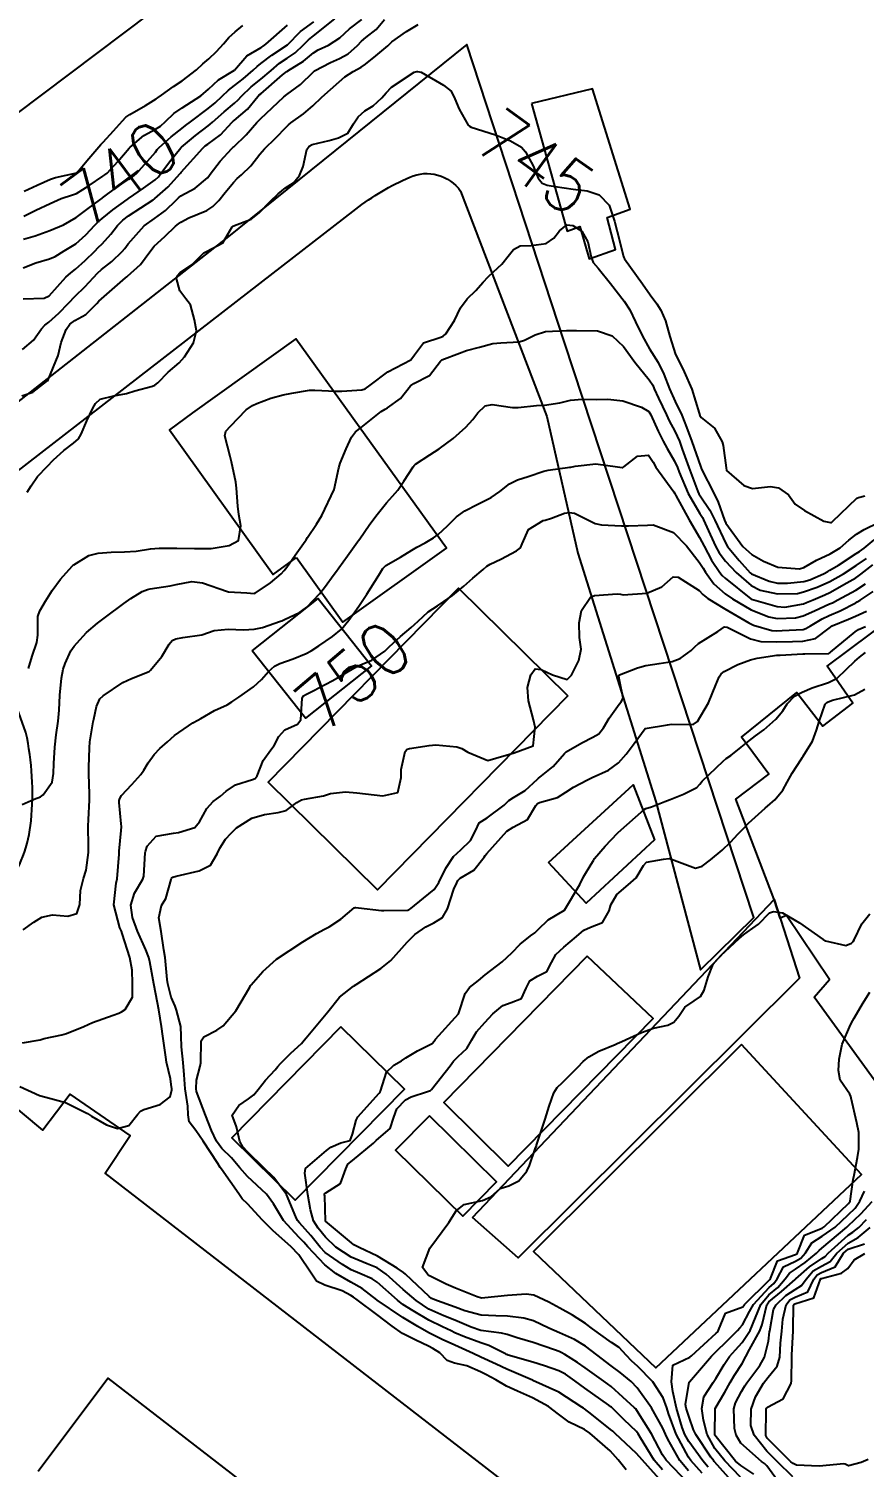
# Model space of a CAD drawing. Header units: metres. Extents: x 307586 to 320046, y 7427249 to 7434250.
# Drawn here: x 315500.2 to 315564.1, y 7432229.3 to 7432339.4 of the extents above; entities that cross this region are included whole.
import ezdxf
from ezdxf.enums import TextEntityAlignment as Align

# ---------------------------------------------------------------- set-up
doc = ezdxf.new("R2010")
doc.units = ezdxf.units.M
doc.header["$MEASUREMENT"] = 0
for name, color, linetype in [('Area Verde e Lazer', 45, 'Continuous'), ('Cotas', 45, 'Continuous'), ('Curvas de Nivel 1m', 11, 'Continuous'), ('Curvas de Nivel 5m', 15, 'Continuous'), ('Edificações', 30, 'Continuous'), ('Vias Primárias', 230, 'Continuous'), ('Vias Secundárias', 230, 'Continuous')]:
    doc.layers.add(name, color=color, linetype=linetype)
doc.styles.add('Style-STANDARD', font='STANDARD.shx')

msp = doc.modelspace()

# ---------------------------------------------------------------- linework, layer by layer
at = {"layer": 'Area Verde e Lazer'}
msp.add_lwpolyline([(315554.74, 7432261.61), (315538.8, 7432245.77), (315548.17, 7432236.87), (315563.91, 7432251.65)], close=True, dxfattribs=at)
msp.add_lwpolyline([(315554.74, 7432261.61), (315538.8, 7432245.77), (315548.17, 7432236.87), (315563.91, 7432251.65)], close=True, dxfattribs=at)
at = {"layer": 'Curvas de Nivel 1m', "flags": 128}
for points, elevation in [([(315499.65, 7432311.27), (315500.49, 7432311.54), (315501.54, 7432312.37), (315501.61, 7432312.42), (315501.66, 7432312.49), (315502.42, 7432314.36), (315502.67, 7432315.34), (315503.04, 7432316.35), (315503.32, 7432316.74), (315503.71, 7432317.03), (315504.55, 7432317.5), (315505.4, 7432318.32), (315505.55, 7432318.5), (315505.74, 7432318.68), (315507.59, 7432320.29), (315507.68, 7432320.36), (315507.75, 7432320.42), (315508.74, 7432321.31), (315509.44, 7432322.28), (315509.79, 7432322.71), (315510.6, 7432323.46), (315511.42, 7432324.25), (315511.63, 7432324.43), (315511.81, 7432324.56), (315512.44, 7432324.88), (315513.82, 7432325.44), (315514.28, 7432325.75), (315514.73, 7432326.21), (315515.22, 7432326.82), (315515.84, 7432327.59), (315516.14, 7432327.91), (315516.47, 7432328.19), (315517.17, 7432328.87), (315517.87, 7432329.76), (315518.22, 7432330.17), (315519.06, 7432330.99), (315519.9, 7432331.86), (315520.05, 7432332), (315520.25, 7432332.15), (315521.2, 7432332.85), (315521.92, 7432333.47), (315522.62, 7432334.12), (315523.93, 7432335.3), (315524.36, 7432335.67), (315525.02, 7432336.09), (315525.62, 7432336.42), (315525.95, 7432336.64), (315526.74, 7432337.29), (315527.66, 7432338.06), (315527.82, 7432338.21), (315527.98, 7432338.35), (315529.09, 7432339.15), (315529.99, 7432339.7)], 744), ([(315499.69, 7432314.8), (315500.55, 7432315.53), (315501.16, 7432316.38), (315501.42, 7432316.66), (315501.71, 7432316.89), (315502.49, 7432317.59), (315503.21, 7432318.35), (315503.74, 7432318.88), (315504.47, 7432319.61), (315505.13, 7432320.33), (315505.43, 7432320.65), (315505.76, 7432320.93), (315506.53, 7432321.55), (315507.32, 7432322.3), (315507.53, 7432322.55), (315507.79, 7432322.9), (315509.02, 7432324.28), (315509.81, 7432324.85), (315510.64, 7432325.44), (315511.47, 7432326.25), (315511.65, 7432326.43), (315511.83, 7432326.57), (315512.91, 7432327.16), (315513.85, 7432327.95), (315513.97, 7432328.09), (315514.07, 7432328.22), (315514.84, 7432329.23), (315515.73, 7432330.2), (315515.8, 7432330.27), (315515.87, 7432330.33), (315516.82, 7432331.25), (315517.64, 7432332.18), (315517.76, 7432332.32), (315517.91, 7432332.47), (315519.7, 7432334.15), (315519.92, 7432334.32), (315520.98, 7432335.09), (315521.94, 7432336.05), (315522.04, 7432336.13), (315523.27, 7432336.79), (315523.96, 7432337.08), (315524.63, 7432337.43), (315525.33, 7432338.09), (315525.64, 7432338.42), (315525.98, 7432338.68), (315526.76, 7432339.3), (315527.41, 7432340.07)], 743), ([(315499.74, 7432318.7), (315501.36, 7432318.75), (315501.74, 7432318.93), (315503.02, 7432320.35), (315503.41, 7432320.69), (315503.76, 7432320.95), (315504.49, 7432321.61), (315505.23, 7432322.33), (315505.5, 7432322.61), (315505.79, 7432322.89), (315506.47, 7432323.64), (315506.98, 7432324.31), (315507.39, 7432324.72), (315507.81, 7432325.03), (315509.7, 7432326.27), (315509.77, 7432326.32), (315509.82, 7432326.36), (315510.84, 7432327.26), (315511.75, 7432328.25), (315511.79, 7432328.31), (315511.85, 7432328.38), (315513.5, 7432330.23), (315513.69, 7432330.41), (315513.88, 7432330.54), (315514.85, 7432331.25), (315515.74, 7432332.2), (315515.82, 7432332.28), (315515.9, 7432332.35), (315516.91, 7432333.2), (315517.7, 7432334.18), (315517.81, 7432334.3), (315517.93, 7432334.39), (315519.61, 7432335.83), (315519.94, 7432336.1), (315519.97, 7432336.12), (315520.02, 7432336.15), (315521.21, 7432336.88), (315521.96, 7432337.51), (315522.33, 7432337.76), (315523.13, 7432338.11), (315523.98, 7432338.67), (315524.73, 7432339.35), (315525.67, 7432340.08)], 742), ([(315499.76, 7432321.07), (315500.71, 7432321.44), (315501.77, 7432321.74), (315502.2, 7432321.94), (315502.9, 7432322.35), (315503.79, 7432322.91), (315504.55, 7432323.58), (315505.24, 7432324.33), (315505.52, 7432324.6), (315505.81, 7432324.85), (315506.62, 7432325.51), (315507.72, 7432326.3), (315507.78, 7432326.34), (315507.82, 7432326.38), (315508.95, 7432327.17), (315509.85, 7432327.81), (315510.1, 7432328.02), (315510.3, 7432328.27), (315510.94, 7432329.18), (315511.81, 7432330.25), (315511.84, 7432330.28), (315511.87, 7432330.31), (315512.94, 7432331.18), (315513.9, 7432331.93), (315514.06, 7432332.06), (315514.24, 7432332.22), (315515.13, 7432332.99), (315515.92, 7432333.66), (315516.2, 7432333.92), (315516.46, 7432334.19), (315517.21, 7432334.91), (315517.94, 7432335.5), (315518.72, 7432336.17), (315519.38, 7432336.73), (315519.96, 7432337.12), (315520.58, 7432337.53), (315521.21, 7432338.14), (315521.59, 7432338.52), (315521.98, 7432338.83), (315523.61, 7432340.11)], 741), ([(315499.81, 7432325.02), (315500.73, 7432325.47), (315501.82, 7432325.99), (315502.67, 7432326.36), (315503.53, 7432326.64), (315503.83, 7432326.76), (315504.81, 7432327.36), (315505.85, 7432328.08), (315505.99, 7432328.18), (315506.17, 7432328.32), (315506.99, 7432329.19), (315507.87, 7432330.22), (315507.94, 7432330.3), (315508.99, 7432331.18), (315509.89, 7432331.67), (315510.26, 7432331.9), (315510.64, 7432332.26), (315511.28, 7432332.88), (315511.91, 7432333.3), (315513.36, 7432334.23), (315513.93, 7432334.74), (315514.71, 7432335.44), (315515.92, 7432336.2), (315516.87, 7432337.28), (315517.97, 7432337.93), (315518.13, 7432338.02), (315518.32, 7432338.17), (315519.99, 7432339.63)], 739), ([(315499.83, 7432326.92), (315500.83, 7432327.39), (315501.85, 7432327.85), (315502.23, 7432327.98), (315503.85, 7432328.33), (315504.77, 7432329.42), (315505.55, 7432330.32), (315505.7, 7432330.5), (315505.88, 7432330.69), (315506.67, 7432331.54), (315507.36, 7432332.31), (315507.62, 7432332.59), (315507.91, 7432332.8), (315509.11, 7432333.48), (315509.92, 7432333.99), (315510.09, 7432334.1), (315510.33, 7432334.27), (315511.26, 7432334.93), (315511.93, 7432335.37), (315513.03, 7432336.23), (315513.5, 7432336.67), (315513.96, 7432337.07), (315514.55, 7432337.63), (315515.09, 7432338.21), (315515.5, 7432338.68), (315515.98, 7432339.12), (315516.56, 7432339.62)], 738), ([(315500.16, 7432290.38), (315500.44, 7432291.34), (315500.81, 7432292.38), (315500.87, 7432292.94), (315500.88, 7432294.38), (315501.02, 7432294.8), (315501.45, 7432295.54), (315501.97, 7432296.36), (315502.6, 7432297.23), (315503.49, 7432298.22), (315503.55, 7432298.28), (315503.62, 7432298.34), (315504.78, 7432299.05), (315505.5, 7432299.23), (315506.49, 7432299.3), (315507.5, 7432299.32), (315508.41, 7432299.37), (315509.51, 7432299.54), (315510.17, 7432299.6), (315511.51, 7432299.6), (315512.87, 7432299.59), (315513.51, 7432299.58), (315514.13, 7432299.59), (315515.51, 7432299.81), (315516.22, 7432300.19), (315516.42, 7432301.3), (315516.25, 7432302.19), (315516.17, 7432302.82), (315516.09, 7432304.19), (315516.04, 7432304.66), (315515.7, 7432306.2), (315515.59, 7432306.61), (315515.19, 7432308.2), (315515.27, 7432308.55), (315515.62, 7432308.93), (315516.83, 7432310.18), (315517.3, 7432310.52), (315517.64, 7432310.68), (315518.71, 7432311.09), (315519.65, 7432311.34), (315520.32, 7432311.47), (315521.66, 7432311.69), (315522.08, 7432311.7), (315523.66, 7432311.62), (315524.14, 7432311.62), (315525.66, 7432311.72), (315525.93, 7432311.81), (315526.31, 7432312.07), (315527.67, 7432313.09), (315529.41, 7432314.03), (315529.69, 7432314.4), (315530.39, 7432315.33), (315531.71, 7432315.75), (315531.9, 7432315.82), (315532.11, 7432316), (315532.77, 7432317.04), (315533.22, 7432317.99), (315533.74, 7432318.68), (315534.39, 7432319.33), (315534.97, 7432319.97), (315535.34, 7432320.38), (315535.76, 7432320.75), (315536.39, 7432321.33), (315536.88, 7432321.95), (315537.28, 7432322.46), (315537.79, 7432322.75), (315538.64, 7432322.78), (315539.79, 7432322.92), (315540.36, 7432323.34), (315540.8, 7432323.9), (315541.37, 7432324.34), (315541.81, 7432324.31), (315542.51, 7432323.88), (315542.98, 7432323.06), (315543.22, 7432321.87), (315543.38, 7432321.47), (315543.77, 7432321.03), (315544.69, 7432319.85), (315545.74, 7432318.51), (315546.19, 7432317.84), (315546.62, 7432316.94), (315547.15, 7432315.83), (315547.7, 7432314.86), (315548.34, 7432313.81), (315548.78, 7432312.91), (315549.21, 7432311.8), (315549.65, 7432310.82), (315550.16, 7432309.78), (315550.53, 7432308.87), (315550.93, 7432307.78), (315551.59, 7432305.87), (315551.62, 7432305.8), (315551.63, 7432305.77), (315551.65, 7432305.71), (315552.63, 7432303.75), (315552.93, 7432303.12), (315553.44, 7432301.74), (315553.54, 7432301.52), (315554.83, 7432299.73), (315555.51, 7432299.11), (315556.41, 7432298.62), (315557.5, 7432298.16), (315559.16, 7432298.01), (315559.5, 7432298.13), (315560.47, 7432298.69), (315561.51, 7432299.18), (315562.28, 7432299.64), (315562.94, 7432300.21), (315563.53, 7432300.67), (315564.11, 7432301.04), (315565.26, 7432301.6)], 746), ([(315499.67, 7432279.98), (315500.6, 7432280.38), (315501.07, 7432280.58), (315501.28, 7432280.72), (315501.97, 7432281.69), (315502.07, 7432282.36), (315502.09, 7432283.13), (315502.17, 7432284.36), (315502.29, 7432285.32), (315502.44, 7432286.35), (315502.5, 7432287.2), (315502.56, 7432288.35), (315502.69, 7432289.65), (315502.82, 7432290.35), (315502.97, 7432290.78), (315503.41, 7432291.75), (315503.66, 7432292.1), (315503.87, 7432292.34), (315504.61, 7432293.15), (315505.44, 7432293.85), (315506.05, 7432294.31), (315507.45, 7432295.38), (315507.99, 7432295.75), (315508.86, 7432296.28), (315509.28, 7432296.45), (315509.47, 7432296.49), (315511.01, 7432296.72), (315511.47, 7432296.81), (315512.67, 7432297.04), (315513.47, 7432296.96), (315515.38, 7432296.28), (315515.46, 7432296.26), (315516.87, 7432296.18), (315517.44, 7432296.14), (315517.46, 7432296.15), (315517.48, 7432296.15), (315517.52, 7432296.17), (315518.69, 7432296.94), (315519.49, 7432297.63), (315519.73, 7432297.9), (315519.93, 7432298.15), (315520.58, 7432299.06), (315521.33, 7432300.13), (315521.4, 7432300.24), (315521.52, 7432300.42), (315522.2, 7432301.45), (315522.61, 7432302.11), (315523.56, 7432304.1), (315523.92, 7432305.76), (315524.02, 7432306.1), (315524.48, 7432307.21), (315524.87, 7432308.09), (315525.19, 7432308.51), (315525.62, 7432308.84), (315527.15, 7432310.06), (315527.45, 7432310.24), (315527.64, 7432310.34), (315528.64, 7432311.05), (315529.4, 7432312.03), (315529.66, 7432312.22), (315530.86, 7432312.83), (315531.68, 7432313.91), (315531.79, 7432314.01), (315533.15, 7432314.53), (315533.69, 7432314.74), (315534.67, 7432315), (315535.7, 7432315.27), (315536.32, 7432315.33), (315537.7, 7432315.4), (315538.11, 7432315.53), (315538.94, 7432315.92), (315539.72, 7432316.18), (315541.34, 7432316.27), (315541.72, 7432316.26), (315542.11, 7432316.27), (315543.72, 7432316.25), (315544.82, 7432315.85), (315545.7, 7432315.03), (315546.57, 7432313.83), (315547.67, 7432312.48), (315547.93, 7432312.08), (315548.05, 7432311.81), (315548.38, 7432311.08), (315548.98, 7432309.8), (315549.2, 7432309.36), (315549.62, 7432308.57), (315549.98, 7432307.79), (315550.2, 7432307.19), (315550.71, 7432305.78), (315551.39, 7432303.95), (315551.47, 7432303.77), (315551.56, 7432303.62), (315552.3, 7432302.51), (315552.68, 7432301.75), (315553.52, 7432299.97), (315553.66, 7432299.74), (315554.56, 7432298.67), (315555.38, 7432297.72), (315555.49, 7432297.64), (315556.85, 7432297.07), (315557.49, 7432296.92), (315558.24, 7432296.93), (315559.49, 7432297.06), (315559.96, 7432297.19), (315561.01, 7432297.65), (315561.33, 7432297.82), (315561.5, 7432297.91), (315562.15, 7432298.29), (315563.51, 7432299.19), (315563.77, 7432299.36), (315564.11, 7432299.61), (315564.88, 7432300.25)], 747), ([(315499.74, 7432270.38), (315500.56, 7432270.98), (315501.17, 7432271.36), (315501.99, 7432271.54), (315503.17, 7432271.44), (315503.86, 7432271.64), (315504.08, 7432272.33), (315504.13, 7432273.39), (315504.38, 7432274.33), (315504.57, 7432274.96), (315504.74, 7432276.32), (315504.76, 7432276.79), (315504.73, 7432278.33), (315504.74, 7432278.84), (315504.82, 7432280.32), (315504.82, 7432280.78), (315504.79, 7432282.33), (315504.79, 7432282.84), (315504.82, 7432284.33), (315504.86, 7432284.79), (315505.12, 7432286.32), (315505.15, 7432286.52), (315505.36, 7432287.49), (315505.62, 7432288.07), (315505.87, 7432288.31), (315507.38, 7432289.32), (315508.05, 7432289.62), (315509.39, 7432290.16), (315509.45, 7432290.22), (315509.49, 7432290.27), (315510.36, 7432291.31), (315510.92, 7432292.26), (315511.15, 7432292.53), (315511.43, 7432292.67), (315511.96, 7432292.77), (315513.43, 7432292.98), (315514.36, 7432293.29), (315515.44, 7432293.41), (315516.61, 7432293.36), (315517.44, 7432293.41), (315518.06, 7432293.54), (315519.44, 7432294.01), (315519.54, 7432294.05), (315519.76, 7432294.15), (315520.9, 7432294.68), (315521.45, 7432295.09), (315522.42, 7432296.12), (315522.89, 7432296.69), (315523.48, 7432297.5), (315523.73, 7432297.85), (315523.91, 7432298.1), (315524.58, 7432299.02), (315525.35, 7432300.08), (315525.42, 7432300.18), (315525.52, 7432300.32), (315526.23, 7432301.37), (315526.75, 7432302.06), (315527.55, 7432303.07), (315528.02, 7432303.59), (315528.42, 7432304.04), (315528.89, 7432304.72), (315529.59, 7432305.83), (315529.68, 7432305.94), (315529.79, 7432306.03), (315530.87, 7432306.75), (315531.6, 7432307.21), (315532.65, 7432307.99), (315533.62, 7432308.87), (315534.16, 7432309.44), (315534.55, 7432309.97), (315535.11, 7432310.49), (315535.64, 7432310.6), (315537.21, 7432310.38), (315537.64, 7432310.37), (315539.04, 7432310.52), (315539.64, 7432310.55), (315540.82, 7432310.73), (315541.65, 7432310.93), (315542.53, 7432311), (315543.65, 7432310.98), (315544.49, 7432311.01), (315545.65, 7432310.87), (315547.07, 7432310.4), (315547.64, 7432310.06), (315547.79, 7432309.82), (315548.36, 7432308.55), (315548.73, 7432307.8), (315549.03, 7432307.22), (315549.6, 7432306.26), (315549.82, 7432305.79), (315549.95, 7432305.43), (315550.65, 7432303.78), (315551.55, 7432302.26), (315551.74, 7432301.96), (315551.83, 7432301.77), (315552.07, 7432301.22), (315552.74, 7432299.75), (315553.01, 7432299.25), (315553.5, 7432298.6), (315554.31, 7432297.73), (315555.48, 7432296.75), (315556.16, 7432296.39), (315557.48, 7432296.1), (315559.01, 7432296.14), (315559.48, 7432296.25), (315560.53, 7432296.61), (315561.49, 7432297.04), (315562.54, 7432297.63), (315563.5, 7432298.28), (315564.29, 7432298.82)], 748), ([(315499.71, 7432261.73), (315501.06, 7432261.96), (315501.37, 7432262.06), (315502.71, 7432262.35), (315503.06, 7432262.45), (315504.39, 7432263), (315505.07, 7432263.29), (315506.63, 7432263.85), (315507.08, 7432264), (315507.27, 7432264.1), (315507.55, 7432264.29), (315508.13, 7432265.24), (315508.12, 7432266.28), (315508.09, 7432267.31), (315507.92, 7432268.28), (315507.34, 7432270.1), (315507.27, 7432270.29), (315507.16, 7432270.54), (315506.69, 7432272.3), (315506.87, 7432273.96), (315506.94, 7432274.29), (315507.11, 7432276.18), (315507.11, 7432276.29), (315507.11, 7432276.4), (315507.25, 7432277.98), (315507.27, 7432278.27), (315507.27, 7432278.29), (315507.26, 7432278.51), (315507.11, 7432280.13), (315507.11, 7432280.29), (315507.14, 7432280.43), (315507.28, 7432280.68), (315508.06, 7432281.51), (315508.76, 7432282.28), (315508.98, 7432282.6), (315509.31, 7432283.16), (315509.77, 7432283.81), (315510.21, 7432284.26), (315510.8, 7432284.78), (315511.33, 7432285.26), (315512.75, 7432286.23), (315513.13, 7432286.44), (315513.35, 7432286.57), (315514.4, 7432287.17), (315515.36, 7432287.62), (315515.73, 7432287.83), (315516.25, 7432288.19), (315517.38, 7432288.99), (315518, 7432289.55), (315518.54, 7432290.16), (315518.98, 7432290.57), (315519.4, 7432290.77), (315520.41, 7432291.14), (315521.41, 7432291.55), (315521.79, 7432291.75), (315522.38, 7432292.12), (315523.43, 7432292.83), (315524.12, 7432293.41), (315524.67, 7432294.09), (315525, 7432294.54), (315525.45, 7432295.17), (315526.05, 7432296.07), (315526.96, 7432297.53), (315527.29, 7432298.05), (315527.5, 7432298.27), (315528.63, 7432298.91), (315529.51, 7432299.44), (315529.87, 7432299.67), (315530.52, 7432300.02), (315531.15, 7432300.39), (315531.52, 7432300.66), (315532.22, 7432301.31), (315532.92, 7432301.99), (315533.55, 7432302.47), (315534.54, 7432302.98), (315535.56, 7432303.47), (315536.24, 7432303.95), (315536.97, 7432304.54), (315537.58, 7432304.84), (315538.41, 7432305.09), (315539.59, 7432305.5), (315539.92, 7432305.58), (315541.59, 7432305.8), (315541.67, 7432305.81), (315542, 7432305.88), (315543.59, 7432306.06), (315545.24, 7432305.84), (315545.59, 7432305.78), (315545.65, 7432305.79), (315545.72, 7432305.84), (315546.78, 7432306.65), (315547.6, 7432306.72), (315547.96, 7432306.18), (315548.17, 7432305.81), (315549.56, 7432303.91), (315549.63, 7432303.79), (315549.71, 7432303.64), (315550.72, 7432301.78), (315551.52, 7432300.41), (315551.86, 7432299.76), (315552.44, 7432298.69), (315553.07, 7432297.75), (315553.26, 7432297.51), (315553.49, 7432297.3), (315555.45, 7432295.72), (315555.47, 7432295.7), (315555.5, 7432295.69), (315557.46, 7432295.13), (315558.05, 7432295.09), (315559.47, 7432295.35), (315559.7, 7432295.44), (315560.22, 7432295.66), (315561.11, 7432296.02), (315561.48, 7432296.2), (315562.8, 7432296.94), (315563.49, 7432297.33), (315563.66, 7432297.45), (315563.87, 7432297.62), (315564.79, 7432298.32)], 749), ([(315545.89, 7432229.05), (315545.28, 7432229.83), (315544.68, 7432230.52), (315543.13, 7432231.86), (315542.71, 7432232.13), (315541.54, 7432232.7), (315540.72, 7432233.32), (315539.95, 7432233.9), (315538.73, 7432234.56), (315537.59, 7432235.07), (315536.75, 7432235.45), (315535.93, 7432235.94), (315535.16, 7432236.36), (315534.76, 7432236.56), (315533.71, 7432237.02), (315532.77, 7432237.23), (315532.19, 7432237.42), (315531.65, 7432238), (315531.11, 7432238.34), (315530.78, 7432238.51), (315529.81, 7432238.99), (315528.79, 7432239.48), (315528, 7432240.04), (315526.81, 7432240.94), (315525.32, 7432242.07), (315525.03, 7432242.28), (315524.83, 7432242.4), (315524.16, 7432242.75), (315522.83, 7432243.2), (315522.21, 7432243.49), (315521.8, 7432244.12), (315520.86, 7432245.5), (315520.24, 7432246.14), (315518.88, 7432247.35), (315518.08, 7432248.16), (315516.91, 7432249.42), (315516.52, 7432249.79), (315516.25, 7432250.18), (315514.94, 7432252.06), (315514.84, 7432252.2), (315514.64, 7432252.51), (315513.53, 7432254.21), (315512.97, 7432255.02), (315512.45, 7432255.7), (315512.38, 7432256.23), (315512.35, 7432256.88), (315512.15, 7432258.23), (315512.07, 7432259.28), (315512.01, 7432260.24), (315511.86, 7432261.42), (315511.85, 7432262.24), (315511.83, 7432263), (315511.5, 7432264.24), (315511.38, 7432264.54), (315511.09, 7432265.24), (315510.82, 7432266.25), (315510.78, 7432266.58), (315510.62, 7432268.26), (315510.52, 7432268.87), (315510.31, 7432270.26), (315510.13, 7432271.3), (315510.35, 7432272.26), (315510.66, 7432272.78), (315511.07, 7432274.25), (315511.1, 7432274.35), (315511.2, 7432274.43), (315511.46, 7432274.5), (315513.21, 7432274.91), (315514.09, 7432275.34), (315514.61, 7432276.21), (315514.8, 7432276.64), (315515.24, 7432277.32), (315515.66, 7432277.78), (315516.09, 7432278.19), (315517.26, 7432278.94), (315518.22, 7432279.21), (315519.27, 7432279.36), (315519.88, 7432279.53), (315520.7, 7432280.14), (315521.06, 7432280.34), (315521.28, 7432280.4), (315522.74, 7432280.65), (315523.28, 7432280.82), (315524.42, 7432280.96), (315525.28, 7432280.88), (315526.62, 7432280.72), (315527.28, 7432280.65), (315528.42, 7432280.91), (315528.67, 7432282.04), (315528.68, 7432282.66), (315528.99, 7432284.03), (315529.15, 7432284.21), (315529.33, 7432284.27), (315530.83, 7432284.51), (315531.33, 7432284.56), (315532.93, 7432284.39), (315533.33, 7432284.26), (315533.79, 7432283.98), (315535.32, 7432283.36), (315537.32, 7432283.93), (315538.78, 7432284.47), (315538.95, 7432285.91), (315538.82, 7432286.45), (315538.43, 7432287.92), (315538.35, 7432288.95), (315538.61, 7432289.92), (315538.94, 7432290.37), (315539.4, 7432290.31), (315540.27, 7432289.9), (315541.39, 7432289.56), (315541.71, 7432289.89), (315542.29, 7432291), (315542.45, 7432291.87), (315542.33, 7432292.77), (315542.31, 7432293.88), (315542.49, 7432294.84), (315543.16, 7432295.86), (315543.47, 7432295.98), (315545.22, 7432296.1), (315545.48, 7432296.07), (315545.68, 7432296.04), (315547.48, 7432296.17), (315548.63, 7432296.65), (315549.49, 7432297.4), (315549.89, 7432297.38), (315551.48, 7432296.36), (315551.77, 7432296.06), (315552.14, 7432295.76), (315553.46, 7432294.96), (315555.29, 7432293.88), (315555.44, 7432293.8), (315555.64, 7432293.72), (315557.05, 7432293.31), (315557.44, 7432293.27), (315557.83, 7432293.29), (315559.44, 7432293.39), (315559.66, 7432293.45), (315560.01, 7432293.66), (315560.9, 7432294.2), (315561.45, 7432294.45), (315562.28, 7432294.81), (315563.47, 7432295.43), (315563.59, 7432295.5), (315563.8, 7432295.62), (315564.81, 7432296.28)], 751), ([(315548.66, 7432228.12), (315547.12, 7432229.81), (315546.68, 7432230.3), (315545.06, 7432231.83), (315544.87, 7432232.01), (315544.71, 7432232.15), (315543.28, 7432233.29), (315542.72, 7432233.72), (315542.64, 7432233.78), (315542.52, 7432233.86), (315540.74, 7432235), (315538.77, 7432235.89), (315538.75, 7432235.89), (315538.73, 7432235.91), (315536.76, 7432236.76), (315535.95, 7432237.13), (315534.77, 7432237.69), (315534.19, 7432237.97), (315532.78, 7432238.59), (315531.81, 7432239.03), (315530.79, 7432239.54), (315529.95, 7432240.02), (315528.8, 7432240.72), (315526.84, 7432242.05), (315526.82, 7432242.07), (315525.69, 7432242.93), (315524.84, 7432243.42), (315523.67, 7432244.09), (315522.85, 7432244.74), (315521.53, 7432246.12), (315521.23, 7432246.48), (315520.88, 7432246.85), (315519.68, 7432248.14), (315518.91, 7432249.41), (315518.38, 7432250.16), (315516.93, 7432251.51), (315516.33, 7432252.18), (315515.69, 7432252.93), (315514.96, 7432253.66), (315514.54, 7432254.2), (315514.16, 7432255.02), (315513.71, 7432256.21), (315513.01, 7432258.02), (315512.98, 7432258.22), (315513.02, 7432258.89), (315513.3, 7432259.94), (315513.36, 7432260.22), (315513.38, 7432261.89), (315513.57, 7432262.21), (315514.57, 7432262.7), (315515.07, 7432263.05), (315516.04, 7432264.19), (315517.1, 7432266.01), (315517.16, 7432266.12), (315517.19, 7432266.17), (315518.09, 7432267.19), (315519.13, 7432268.15), (315521.15, 7432269.46), (315522.21, 7432270.11), (315522.82, 7432270.44), (315523.16, 7432270.62), (315524.06, 7432271.2), (315525.09, 7432272.08), (315525.15, 7432272.11), (315525.18, 7432272.11), (315525.2, 7432272.1), (315525.41, 7432272.08), (315527.18, 7432271.87), (315527.36, 7432271.87), (315529.18, 7432271.89), (315529.28, 7432271.93), (315529.42, 7432272.03), (315530.39, 7432272.82), (315531.2, 7432273.48), (315531.56, 7432274), (315532.11, 7432275.1), (315532.69, 7432275.99), (315533.24, 7432276.52), (315534, 7432277.22), (315534.37, 7432277.97), (315534.65, 7432278.57), (315535.26, 7432278.97), (315536.57, 7432279.94), (315536.92, 7432280.29), (315537.28, 7432280.52), (315538.16, 7432281.05), (315539.11, 7432281.91), (315539.2, 7432282.01), (315539.3, 7432282.08), (315540.32, 7432282.89), (315541.19, 7432283.89), (315541.25, 7432283.96), (315541.32, 7432284.02), (315542.5, 7432284.71), (315543.34, 7432285.13), (315543.81, 7432285.39), (315544.17, 7432285.85), (315544.61, 7432286.6), (315545.37, 7432287.65), (315545.51, 7432287.84), (315545.67, 7432288.12), (315545.39, 7432289.49), (315545.35, 7432289.84), (315545.36, 7432289.87), (315545.39, 7432289.92), (315546.77, 7432290.45), (315547.41, 7432290.63), (315548.42, 7432290.78), (315549.41, 7432290.92), (315550.03, 7432291.17), (315550.88, 7432291.78), (315551.15, 7432292.04), (315551.43, 7432292.3), (315552.91, 7432293.22), (315553.44, 7432293.58), (315553.63, 7432293.55), (315555.43, 7432292.67), (315556.2, 7432292.47), (315557.43, 7432292.43), (315558.64, 7432292.47), (315559.43, 7432292.49), (315560.4, 7432292.7), (315561.44, 7432293.49), (315561.68, 7432293.65), (315562.91, 7432294.17), (315563.45, 7432294.39), (315564.29, 7432294.78)], 752), ([(315548.67, 7432229.06), (315548.05, 7432229.8), (315547, 7432231.51), (315546.83, 7432231.81), (315546.7, 7432231.98), (315545.76, 7432232.87), (315544.77, 7432233.84), (315544.72, 7432233.88), (315544.57, 7432234), (315542.74, 7432235.31), (315541.97, 7432235.87), (315541.26, 7432236.38), (315540.76, 7432236.64), (315539.64, 7432237.02), (315538.77, 7432237.29), (315536.86, 7432237.84), (315536.77, 7432237.87), (315536.73, 7432237.89), (315536.66, 7432237.93), (315535.39, 7432238.56), (315534.78, 7432238.77), (315533.53, 7432239.23), (315532.79, 7432239.55), (315532.5, 7432239.69), (315531.85, 7432239.99), (315530.8, 7432240.52), (315529.61, 7432241.23), (315528.82, 7432241.72), (315528.39, 7432242.03), (315526.84, 7432243.42), (315526.46, 7432243.68), (315525.53, 7432244.07), (315524.85, 7432244.37), (315524.18, 7432244.76), (315522.87, 7432245.7), (315522.47, 7432246.11), (315521.76, 7432246.99), (315520.89, 7432247.95), (315520.75, 7432248.13), (315520.61, 7432248.42), (315519.91, 7432250.14), (315518.93, 7432251.43), (315518.16, 7432252.16), (315516.95, 7432253.36), (315516.56, 7432253.77), (315516.33, 7432254.18), (315516.09, 7432255.3), (315515.76, 7432256.19), (315516.25, 7432256.93), (315517, 7432257.44), (315517.41, 7432257.77), (315517.74, 7432258.16), (315518.31, 7432258.87), (315519.03, 7432259.68), (315519.25, 7432259.93), (315519.44, 7432260.15), (315520.23, 7432260.95), (315521.06, 7432261.7), (315521.26, 7432261.93), (315521.41, 7432262.12), (315523.08, 7432264.1), (315523.96, 7432265.23), (315525.04, 7432266.08), (315525.09, 7432266.11), (315525.11, 7432266.12), (315525.23, 7432266.2), (315527.13, 7432267.42), (315527.89, 7432268.04), (315529.15, 7432269.45), (315529.72, 7432270.02), (315530.56, 7432270.62), (315531.17, 7432270.93), (315531.85, 7432271.33), (315532.24, 7432271.99), (315532.7, 7432273.49), (315532.93, 7432273.98), (315533.03, 7432274.16), (315533.21, 7432274.35), (315534.24, 7432274.95), (315535.04, 7432275.96), (315535.11, 7432276.08), (315535.24, 7432276.24), (315536.76, 7432277.94), (315537.26, 7432278.24), (315538.34, 7432278.84), (315538.99, 7432279.91), (315539.12, 7432280.07), (315539.28, 7432280.14), (315540.65, 7432280.53), (315541.29, 7432280.92), (315541.86, 7432281.32), (315542.95, 7432281.87), (315543.3, 7432282.04), (315544.55, 7432282.6), (315545.32, 7432283.17), (315545.89, 7432283.83), (315546.52, 7432284.64), (315547.35, 7432285.81), (315549.06, 7432286.09), (315549.36, 7432286.12), (315551.02, 7432286.11), (315551.36, 7432286.33), (315552.21, 7432287.76), (315552.77, 7432289.13), (315553.01, 7432289.75), (315553.16, 7432289.98), (315553.4, 7432290.17), (315554.44, 7432290.69), (315555.41, 7432291.06), (315555.94, 7432291.18), (315557.42, 7432291.4), (315557.69, 7432291.42), (315559.42, 7432291.51), (315559.58, 7432291.51), (315561.42, 7432291.55), (315561.49, 7432291.58), (315561.55, 7432291.65), (315563.44, 7432293.2), (315563.69, 7432293.37), (315564.23, 7432293.61)], 753), ([(315550.66, 7432228.01), (315548.96, 7432229.79), (315548.68, 7432230.2), (315547.83, 7432231.8), (315546.72, 7432233.6), (315546.63, 7432233.72), (315546.53, 7432233.81), (315544.75, 7432235.42), (315544.2, 7432235.85), (315542.76, 7432236.87), (315542.17, 7432237.28), (315541.2, 7432237.88), (315540.93, 7432238.04), (315540.78, 7432238.12), (315540.42, 7432238.25), (315538.78, 7432238.8), (315537.55, 7432239.15), (315536.79, 7432239.42), (315536.37, 7432239.52), (315534.79, 7432239.73), (315534.03, 7432239.97), (315532.8, 7432240.5), (315531.96, 7432240.83), (315530.81, 7432241.36), (315529.82, 7432242.02), (315528.83, 7432242.87), (315527.54, 7432244.04), (315526.85, 7432244.51), (315526.09, 7432244.82), (315524.86, 7432245.34), (315523.69, 7432246.09), (315522.88, 7432246.86), (315522.32, 7432247.54), (315521.97, 7432248.11), (315521.75, 7432248.96), (315521.53, 7432250.12), (315521.3, 7432251.77), (315521.36, 7432252.12), (315522.96, 7432253.49), (315523.3, 7432253.75), (315524.06, 7432254.09), (315524.78, 7432254.26), (315524.97, 7432254.75), (315525.24, 7432255.82), (315525.37, 7432256.07), (315527.01, 7432257.89), (315527.07, 7432257.99), (315527.09, 7432258.05), (315527.57, 7432259.5), (315528.12, 7432260.04), (315528.71, 7432260.36), (315529.04, 7432260.58), (315529.94, 7432261.13), (315531.06, 7432261.7), (315531.21, 7432261.86), (315531.32, 7432262.01), (315533.08, 7432263.95), (315533.57, 7432265.51), (315533.92, 7432265.97), (315534.59, 7432266.5), (315535.12, 7432266.95), (315536.42, 7432267.94), (315537.14, 7432268.63), (315537.78, 7432269.29), (315538.57, 7432269.92), (315538.91, 7432270.16), (315539.16, 7432270.42), (315539.92, 7432271.16), (315541.18, 7432271.89), (315542.35, 7432273.87), (315542.64, 7432274.44), (315543.23, 7432275.42), (315543.39, 7432275.7), (315543.49, 7432275.86), (315544.29, 7432276.8), (315545.25, 7432277.8), (315545.29, 7432277.84), (315547.27, 7432279.59), (315547.41, 7432279.67), (315547.85, 7432279.8), (315548.86, 7432280.21), (315549.28, 7432280.37), (315550.3, 7432280.77), (315551.3, 7432281.29), (315551.54, 7432281.53), (315551.73, 7432281.76), (315553.32, 7432283.31), (315553.56, 7432283.5), (315553.91, 7432283.73), (315554.7, 7432284.36), (315555.34, 7432284.88), (315555.81, 7432285.25), (315556.45, 7432285.7), (315557.36, 7432286.51), (315557.89, 7432287.16), (315558.22, 7432287.68), (315558.78, 7432288.28), (315559.38, 7432288.59), (315560.14, 7432288.91), (315561.39, 7432289.31), (315562.04, 7432289.64), (315562.73, 7432290.31), (315563.41, 7432290.96), (315563.77, 7432291.26), (315564.21, 7432291.61)], 754), ([(315551.71, 7432228.8), (315550.86, 7432229.77), (315550.68, 7432230.03), (315549.74, 7432231.78), (315549.14, 7432233.37), (315549.02, 7432233.79), (315548.73, 7432234.56), (315547.93, 7432235.8), (315546.76, 7432237), (315546.33, 7432237.38), (315545.89, 7432237.82), (315545.36, 7432238.41), (315544.78, 7432238.8), (315543.33, 7432239.85), (315542.8, 7432240.26), (315541.79, 7432240.89), (315540.82, 7432241.42), (315539.98, 7432241.9), (315538.83, 7432242.42), (315538.25, 7432242.5), (315536.83, 7432242.41), (315535.08, 7432242.21), (315534.83, 7432242.2), (315534.5, 7432242.29), (315532.83, 7432242.95), (315532.12, 7432243.27), (315530.84, 7432243.91), (315530.72, 7432244.01), (315530.31, 7432244.55), (315530.87, 7432246.01), (315532.34, 7432247.99), (315532.9, 7432248.89), (315533.51, 7432249.37), (315534.91, 7432249.68), (315535.55, 7432249.95), (315536.27, 7432250.59), (315536.93, 7432250.79), (315537.69, 7432251.17), (315538.3, 7432251.92), (315538.5, 7432252.36), (315538.96, 7432253.69), (315539.03, 7432253.84), (315539.05, 7432253.91), (315539.52, 7432255.37), (315539.69, 7432255.9), (315540.02, 7432256.89), (315540.37, 7432257.9), (315540.61, 7432258.31), (315541.02, 7432258.71), (315542.19, 7432259.87), (315542.6, 7432260.31), (315543.05, 7432260.67), (315543.81, 7432261.09), (315545.06, 7432261.62), (315545.21, 7432261.68), (315545.57, 7432261.83), (315547.07, 7432262.52), (315548, 7432262.87), (315549.08, 7432263.1), (315549.56, 7432263.31), (315549.92, 7432263.78), (315550.4, 7432264.47), (315551.1, 7432264.96), (315551.58, 7432265.29), (315551.87, 7432265.76), (315552.17, 7432266.8), (315552.57, 7432267.75), (315553.14, 7432268.43), (315553.83, 7432269.05), (315554.54, 7432269.73), (315554.87, 7432270.01), (315555.16, 7432270.2), (315556.04, 7432270.83), (315556.88, 7432271.69), (315557.18, 7432271.79), (315557.86, 7432271.68), (315559.17, 7432270.93), (315560.98, 7432269.65), (315561.15, 7432269.55), (315562.72, 7432269.2), (315563.15, 7432269.36), (315563.27, 7432269.5), (315563.34, 7432269.62), (315563.94, 7432270.84), (315564.55, 7432271.61)], 756), ([(315552.17, 7432229.25), (315551.76, 7432229.75), (315550.69, 7432231.22), (315550.39, 7432231.77), (315550.19, 7432232.29), (315549.75, 7432233.78), (315549.47, 7432235.06), (315549.36, 7432235.78), (315549.48, 7432237.07), (315550.77, 7432237.69), (315550.91, 7432237.77), (315552.79, 7432239.51), (315552.91, 7432239.62), (315552.98, 7432239.74), (315553.5, 7432241.04), (315554.82, 7432241.53), (315554.91, 7432241.64), (315554.96, 7432241.72), (315556.84, 7432243.58), (315556.9, 7432243.63), (315556.94, 7432243.69), (315557.48, 7432245.06), (315558.87, 7432245.54), (315558.96, 7432245.58), (315559.02, 7432245.67), (315559.54, 7432247.01), (315560.89, 7432247.56), (315561.06, 7432247.65), (315562.91, 7432249.44), (315563, 7432249.53), (315563.05, 7432249.62), (315563.27, 7432251.28), (315563.34, 7432251.62), (315563.61, 7432252.96), (315563.72, 7432253.61), (315563.72, 7432254.87), (315563.56, 7432255.61), (315563.12, 7432257.51), (315563.09, 7432257.62), (315563.01, 7432257.8), (315562.28, 7432258.89), (315562.15, 7432259.63), (315562.2, 7432260.48), (315562.44, 7432261.63), (315563.08, 7432263.12), (315563.25, 7432263.45), (315563.35, 7432263.62), (315563.99, 7432264.72), (315564.54, 7432265.61)], 757), ([(315554.4, 7432227.72), (315552.67, 7432229.66), (315552.64, 7432229.7), (315552.6, 7432229.74), (315552.39, 7432230.03), (315551.23, 7432231.76), (315551.06, 7432232.12), (315550.72, 7432233.09), (315550.49, 7432233.77), (315550.45, 7432234.05), (315550.73, 7432235.77), (315550.75, 7432235.8), (315552.43, 7432237.75), (315552.78, 7432238.11), (315553.61, 7432238.91), (315554.41, 7432239.72), (315554.6, 7432239.92), (315554.8, 7432240.16), (315555.34, 7432241.18), (315555.65, 7432241.71), (315556.84, 7432243), (315557.2, 7432243.32), (315557.46, 7432243.68), (315557.94, 7432244.59), (315558.86, 7432245.03), (315559.28, 7432245.25), (315559.63, 7432245.66), (315560.11, 7432246.43), (315560.89, 7432246.93), (315561.9, 7432247.63), (315562.9, 7432248.58), (315563.43, 7432249.09), (315563.78, 7432249.61), (315564.14, 7432250.39)], 758), ([(315554.66, 7432228.49), (315553.46, 7432229.73), (315552.69, 7432230.69), (315552.11, 7432231.75), (315551.81, 7432232.85), (315551.69, 7432233.76), (315551.84, 7432234.65), (315552.55, 7432235.74), (315552.76, 7432236.04), (315553.39, 7432237.11), (315553.81, 7432237.73), (315554.27, 7432238.23), (315554.78, 7432238.8), (315555.38, 7432239.71), (315555.81, 7432240.71), (315556.22, 7432241.7), (315556.83, 7432242.45), (315557.5, 7432243.02), (315558.07, 7432243.68), (315558.4, 7432244.12), (315558.85, 7432244.42), (315559.61, 7432244.92), (315560.47, 7432245.65), (315560.67, 7432245.85), (315560.88, 7432246.03), (315562.78, 7432247.62), (315562.89, 7432247.73), (315563.86, 7432248.66), (315564.73, 7432249.6)], 759), ([(315557.9, 7432227.68), (315556.67, 7432229.37), (315556.5, 7432229.53), (315556.27, 7432229.7), (315554.69, 7432231.09), (315554.32, 7432231.72), (315554.2, 7432232.23), (315554.13, 7432233.73), (315554.26, 7432234.19), (315554.74, 7432235.04), (315554.99, 7432235.48), (315555.14, 7432235.71), (315556.12, 7432237.05), (315556.48, 7432237.69), (315556.79, 7432238.9), (315556.88, 7432239.61), (315556.89, 7432239.69), (315557.18, 7432241.32), (315557.38, 7432241.68), (315558.12, 7432242.39), (315558.83, 7432242.86), (315559.33, 7432243.17), (315559.67, 7432243.66), (315560.22, 7432244.29), (315560.86, 7432244.65), (315561.52, 7432244.99), (315562.03, 7432245.63), (315562.88, 7432246.41), (315563.66, 7432246.84), (315564.58, 7432247.6)], 761), ([(315558.66, 7432228.53), (315557.47, 7432229.68), (315556.68, 7432230.49), (315555.7, 7432231.71), (315555.44, 7432232.44), (315555.48, 7432233.71), (315555.81, 7432234.63), (315556.4, 7432235.7), (315556.76, 7432236.14), (315557.47, 7432236.98), (315557.65, 7432237.68), (315557.72, 7432238.75), (315557.81, 7432239.68), (315557.9, 7432240.58), (315558.14, 7432241.68), (315558.44, 7432242.06), (315558.83, 7432242.27), (315559.8, 7432242.69), (315560.27, 7432243.66), (315560.51, 7432243.99), (315560.85, 7432244.15), (315561.9, 7432244.59), (315562.54, 7432245.63), (315562.88, 7432245.94), (315564.14, 7432246.35)], 762), ([(315564.43, 7432229.85), (315563.89, 7432229.61), (315562.92, 7432229.37), (315562.67, 7432229.49), (315562.56, 7432229.51), (315560.67, 7432229.34), (315558.94, 7432229.4), (315558.67, 7432229.53), (315558.51, 7432229.67), (315556.7, 7432231.47), (315556.58, 7432231.69), (315556.61, 7432233.58), (315556.62, 7432233.69), (315556.65, 7432233.77), (315556.73, 7432233.86), (315557.92, 7432234.49), (315558.53, 7432235.67), (315558.55, 7432235.88), (315558.58, 7432237.67), (315558.59, 7432237.86), (315558.67, 7432239.67), (315558.67, 7432239.79), (315558.72, 7432241.67), (315558.76, 7432241.74), (315558.82, 7432241.76), (315560.27, 7432242.22), (315560.78, 7432243.65), (315560.81, 7432243.69), (315560.84, 7432243.7), (315562.38, 7432244.1), (315562.86, 7432244.46), (315563.36, 7432245.12), (315564.17, 7432245.61)], 763)]:
    msp.add_lwpolyline(points, dxfattribs=dict(at, elevation=elevation))
at = {"layer": 'Curvas de Nivel 5m', "flags": 128}
for points, elevation in [([(315499.79, 7432323.25), (315500.66, 7432323.52), (315501.8, 7432323.92), (315502.83, 7432324.35), (315503.81, 7432324.91), (315504.62, 7432325.53), (315505.7, 7432326.32), (315505.78, 7432326.37), (315505.82, 7432326.41), (315506.91, 7432327.23), (315507.85, 7432327.85), (315508.11, 7432328.03), (315508.42, 7432328.29), (315509.87, 7432329.92), (315510.02, 7432330.12), (315510.15, 7432330.27), (315511.07, 7432331.08), (315511.9, 7432331.73), (315512.18, 7432331.96), (315512.55, 7432332.24), (315513.91, 7432333.27), (315514.44, 7432333.69), (315514.99, 7432334.21), (315515.47, 7432334.66), (315515.93, 7432335.03), (315516.59, 7432335.54), (315517.35, 7432336.19), (315517.67, 7432336.46), (315517.95, 7432336.69), (315518.79, 7432337.34), (315519.97, 7432338.14), (315520.98, 7432339.14), (315521.99, 7432339.88)], 740), ([(315500.06, 7432303.88), (315500.36, 7432304.38), (315500.86, 7432305.09), (315501.58, 7432305.86), (315502.08, 7432306.36), (315502.86, 7432307.09), (315503.6, 7432307.64), (315503.98, 7432307.97), (315504.18, 7432308.33), (315504.62, 7432309.34), (315505.09, 7432310.33), (315505.29, 7432310.67), (315505.64, 7432311), (315506.69, 7432311.26), (315507.65, 7432311.45), (315508.29, 7432311.65), (315509.66, 7432312.01), (315509.84, 7432312.08), (315510.06, 7432312.27), (315510.85, 7432313.08), (315511.68, 7432313.8), (315512.11, 7432314.24), (315512.79, 7432315.33), (315513.01, 7432316.23), (315512.87, 7432317.08), (315512.56, 7432318.24), (315512.19, 7432318.7), (315511.74, 7432319.3), (315511.49, 7432320.25), (315511.55, 7432320.46), (315511.76, 7432320.7), (315512.68, 7432321.32), (315513.59, 7432322.22), (315513.78, 7432322.31), (315515.03, 7432322.97), (315515.74, 7432324.2), (315515.77, 7432324.23), (315515.8, 7432324.25), (315517.2, 7432324.79), (315517.81, 7432325.28), (315518.67, 7432326.17), (315519.26, 7432326.73), (315519.84, 7432327.19), (315520.43, 7432327.56), (315520.9, 7432328.14), (315521.18, 7432328.82), (315521.46, 7432330.13), (315521.63, 7432330.38), (315521.88, 7432330.51), (315523.18, 7432330.81), (315523.89, 7432331.02), (315524.61, 7432331.37), (315525.04, 7432332.09), (315525.38, 7432332.61), (315525.91, 7432333.07), (315526.54, 7432333.45), (315527.21, 7432334.07), (315527.54, 7432334.45), (315527.93, 7432334.89), (315529.67, 7432336.03), (315529.88, 7432336.09), (315529.94, 7432336.1), (315530.22, 7432336.03), (315531.93, 7432335.04), (315532.51, 7432334.58), (315532.8, 7432334), (315533.13, 7432333.21), (315533.82, 7432331.98), (315533.9, 7432331.9), (315534.04, 7432331.84), (315535.89, 7432331.23), (315537.04, 7432330.79), (315537.88, 7432330.29), (315538.21, 7432329.93), (315538.79, 7432328.86), (315539.16, 7432327.92), (315539.47, 7432327.54), (315539.85, 7432327.39), (315540.46, 7432327.29), (315541.84, 7432327.08), (315542.92, 7432326.95), (315543.84, 7432326.64), (315544.61, 7432325.85), (315545.02, 7432324.64), (315545.22, 7432323.85), (315545.7, 7432321.92), (315545.72, 7432321.84), (315545.78, 7432321.74), (315547.16, 7432319.83), (315547.74, 7432318.99), (315548.24, 7432318.31), (315548.56, 7432317.81), (315548.92, 7432317), (315549.25, 7432315.8), (315549.69, 7432314.42), (315550, 7432313.79), (315550.35, 7432313.11), (315550.93, 7432311.78), (315551.48, 7432309.93), (315551.54, 7432309.77), (315551.63, 7432309.6), (315552.66, 7432308.79), (315553.24, 7432307.75), (315553.32, 7432307.45), (315553.56, 7432305.74), (315553.59, 7432305.55), (315554.9, 7432304.4), (315555.57, 7432304.16), (315556.95, 7432304.33), (315557.57, 7432304.21), (315558.33, 7432303.69), (315558.84, 7432302.96), (315559.55, 7432302.49), (315561.03, 7432301.66), (315561.54, 7432301.56), (315561.61, 7432301.58), (315561.69, 7432301.65), (315563.56, 7432303.42), (315563.69, 7432303.49), (315564.18, 7432303.61)], 745), ([(315499.5, 7432258.39), (315501, 7432257.7), (315501.87, 7432257.48), (315503, 7432257.16), (315504.67, 7432256.32), (315504.98, 7432256.13), (315506.13, 7432255.46), (315506.97, 7432255.17), (315507.84, 7432255.41), (315508.52, 7432256.27), (315508.74, 7432256.51), (315508.99, 7432256.64), (315510.24, 7432257.01), (315511, 7432257.61), (315511.13, 7432258.13), (315511.12, 7432258.25), (315511.11, 7432258.35), (315511.02, 7432258.99), (315510.73, 7432260.25), (315510.66, 7432260.63), (315510.43, 7432262.26), (315510.33, 7432263), (315510.13, 7432264.26), (315509.9, 7432265.46), (315509.75, 7432266.26), (315509.44, 7432267.95), (315509.37, 7432268.27), (315509.14, 7432268.85), (315508.51, 7432270.28), (315508.13, 7432271.32), (315508, 7432272.28), (315508.27, 7432273.2), (315508.9, 7432274.27), (315508.98, 7432274.5), (315509.1, 7432276.27), (315509.12, 7432276.38), (315509.23, 7432276.79), (315509.94, 7432277.57), (315511.25, 7432277.79), (315511.65, 7432277.84), (315512.89, 7432278.23), (315513.26, 7432278.65), (315513.8, 7432279.68), (315514.29, 7432280.21), (315514.86, 7432280.63), (315515.28, 7432281), (315516, 7432281.48), (315517.3, 7432281.9), (315517.5, 7432281.97), (315517.66, 7432282.17), (315518.12, 7432283.35), (315518.7, 7432284.16), (315518.97, 7432284.51), (315519.33, 7432285.19), (315519.79, 7432285.69), (315520.75, 7432286.14), (315521.01, 7432286.47), (315521.11, 7432288.13), (315521.21, 7432288.29), (315521.38, 7432288.39), (315521.94, 7432288.68), (315523.39, 7432289.44), (315523.81, 7432289.68), (315524.51, 7432290.09), (315525.06, 7432290.42), (315525.4, 7432290.59), (315526.44, 7432291.03), (315527.42, 7432291.73), (315527.58, 7432291.88), (315527.76, 7432292.05), (315528.63, 7432292.83), (315529.44, 7432293.52), (315529.71, 7432293.76), (315529.98, 7432294.02), (315530.75, 7432294.72), (315531.46, 7432295.19), (315531.95, 7432295.51), (315532.6, 7432295.99), (315533.48, 7432296.7), (315534.16, 7432297.3), (315534.95, 7432297.97), (315535.23, 7432298.22), (315535.5, 7432298.39), (315536.32, 7432298.76), (315537.51, 7432299.39), (315537.81, 7432299.63), (315537.93, 7432299.93), (315538.42, 7432301.03), (315539.54, 7432301.71), (315539.7, 7432301.74), (315540.18, 7432301.9), (315541.17, 7432302.27), (315541.55, 7432302.33), (315541.94, 7432302.27), (315542.77, 7432301.87), (315543.54, 7432301.48), (315544.01, 7432301.38), (315545.54, 7432301.32), (315546.07, 7432301.3), (315547.54, 7432301.37), (315547.96, 7432301.38), (315549.53, 7432300.81), (315550.52, 7432299.78), (315551.5, 7432298.52), (315551.8, 7432298.07), (315551.98, 7432297.76), (315552.6, 7432296.87), (315553.48, 7432296.12), (315554.04, 7432295.73), (315555.46, 7432294.88), (315556.81, 7432294.34), (315557.45, 7432294.23), (315558.86, 7432294.27), (315559.45, 7432294.42), (315560.31, 7432294.81), (315561.47, 7432295.33), (315561.69, 7432295.43), (315562.09, 7432295.64), (315563.48, 7432296.39), (315564.22, 7432296.88)], 750), ([(315550.66, 7432228.97), (315550.01, 7432229.78), (315549.1, 7432231.39), (315548.91, 7432231.79), (315548.71, 7432232.24), (315547.85, 7432233.8), (315546.75, 7432235.34), (315546.28, 7432235.82), (315545.44, 7432236.51), (315544.76, 7432237.02), (315543.66, 7432237.85), (315542.78, 7432238.52), (315541.95, 7432239.04), (315540.79, 7432239.54), (315539.98, 7432239.9), (315538.8, 7432240.45), (315538.06, 7432240.67), (315536.81, 7432240.82), (315535.92, 7432240.83), (315534.81, 7432240.88), (315533.56, 7432241.22), (315532.82, 7432241.5), (315531.45, 7432242), (315531, 7432242.18), (315530.83, 7432242.31), (315529.01, 7432244.03), (315528.85, 7432244.17), (315528.38, 7432244.5), (315526.86, 7432245.42), (315525.47, 7432246.07), (315525.07, 7432246.27), (315524.88, 7432246.44), (315523.04, 7432247.95), (315522.89, 7432248.08), (315522.83, 7432250.02), (315522.82, 7432250.1), (315522.82, 7432250.19), (315522.92, 7432250.25), (315524.04, 7432250.97), (315524.44, 7432252.09), (315524.59, 7432252.44), (315524.95, 7432252.72), (315526.57, 7432254.06), (315526.76, 7432254.26), (315526.97, 7432254.44), (315527.83, 7432255.19), (315528.13, 7432256.04), (315528.36, 7432256.68), (315529.01, 7432257.38), (315529.44, 7432257.6), (315530.69, 7432258.01), (315530.93, 7432258.1), (315531.01, 7432258.16), (315532.42, 7432259.99), (315532.68, 7432260.34), (315533.04, 7432260.69), (315533.72, 7432261.3), (315534.08, 7432261.97), (315534.45, 7432262.59), (315535.08, 7432263.3), (315535.7, 7432263.95), (315536.45, 7432264.59), (315537.1, 7432264.82), (315537.88, 7432265.14), (315538.26, 7432265.92), (315538.54, 7432266.49), (315539.12, 7432266.83), (315539.84, 7432267.19), (315540.19, 7432267.9), (315540.52, 7432268.51), (315541.14, 7432269.07), (315542.1, 7432269.88), (315542.66, 7432270.37), (315543.16, 7432270.6), (315544.08, 7432270.94), (315544.59, 7432271.85), (315544.74, 7432272.29), (315545.2, 7432273.09), (315546.05, 7432273.83), (315546.66, 7432274.37), (315547.23, 7432275.3), (315547.46, 7432275.58), (315548.76, 7432275.79), (315549.19, 7432275.84), (315549.23, 7432275.84), (315549.38, 7432275.79), (315551.22, 7432275.11), (315551.73, 7432275.26), (315552.35, 7432275.75), (315553.24, 7432276.49), (315553.88, 7432277.1), (315554.48, 7432277.73), (315554.86, 7432278.13), (315555.26, 7432278.55), (315556.53, 7432279.7), (315556.93, 7432280.04), (315557.28, 7432280.35), (315557.9, 7432281.08), (315558.22, 7432281.68), (315558.61, 7432282.37), (315559.32, 7432283.49), (315559.39, 7432283.6), (315559.44, 7432283.67), (315560.17, 7432284.83), (315560.47, 7432285.66), (315560.68, 7432286.33), (315561.14, 7432287.65), (315561.25, 7432287.78), (315561.37, 7432287.84), (315561.7, 7432287.97), (315563.38, 7432288.37), (315564.18, 7432288.82)], 755), ([(315555.66, 7432228.71), (315554.67, 7432229.38), (315554.28, 7432229.72), (315552.7, 7432231.7), (315552.69, 7432231.74), (315552.72, 7432233.74), (315553.46, 7432235.01), (315553.86, 7432235.73), (315554.19, 7432236.29), (315554.77, 7432237.2), (315555.06, 7432237.72), (315555.34, 7432238.27), (315556.12, 7432239.7), (315556.31, 7432240.19), (315556.66, 7432241.69), (315556.83, 7432241.92), (315557.8, 7432242.71), (315558.84, 7432243.63), (315558.86, 7432243.65), (315558.89, 7432243.67), (315559.92, 7432244.6), (315560.87, 7432245.22), (315561.13, 7432245.39), (315561.37, 7432245.64), (315562.89, 7432247.01), (315563.25, 7432247.25), (315563.71, 7432247.61), (315564.29, 7432248.21)], 760)]:
    msp.add_lwpolyline(points, dxfattribs=dict(at, elevation=elevation))
at = {"layer": 'Edificações'}
for points in [[(315538.66, 7432333.63), (315541.38, 7432323.87), (315542.35, 7432324.22), (315543.06, 7432321.75), (315545.08, 7432322.46), (315544.46, 7432324.92), (315546.22, 7432325.54), (315543.32, 7432334.77)], [(315541.45, 7432288.31), (315526.88, 7432273.46), (315518.5, 7432281.68), (315533.07, 7432296.54)], [(315517.29, 7432291.75), (315522.32, 7432295.74), (315526.4, 7432290.59), (315521.37, 7432286.6)], [(315539.95, 7432275.54), (315546.44, 7432281.49), (315548.07, 7432277.27), (315542.84, 7432272.42)], [(315534.15, 7432248.37), (315557.22, 7432272.71), (315559.17, 7432266.69), (315537.63, 7432245.28)], [(315542.91, 7432268.36), (315531.95, 7432257.18), (315536.87, 7432252.3), (315547.96, 7432263.61)], [(315524.06, 7432262.97), (315515.71, 7432254.47), (315520.58, 7432249.69), (315528.93, 7432258.2)], [(315530.84, 7432256.15), (315528.26, 7432253.51), (315533.4, 7432248.46), (315535.99, 7432251.1)]]:
    msp.add_lwpolyline(points, close=True, dxfattribs=at)
for points in [[(315520.67, 7432298.89), (315524.23, 7432293.93), (315532.14, 7432299.61), (315520.63, 7432315.63), (315512.72, 7432309.95), (315510.94, 7432308.66), (315518.88, 7432297.6), (315520.67, 7432298.89)], [(315569.88, 7432252.01), (315560.28, 7432265.23), (315561.47, 7432266.59), (315558.18, 7432271.48), (315557.68, 7432271.28), (315557.22, 7432272.71), (315554.3, 7432280.39), (315556.83, 7432282.3), (315554.74, 7432285.13), (315558.97, 7432288.55), (315560.95, 7432285.99), (315563.26, 7432287.75), (315561.28, 7432290.58), (315569.63, 7432296.8)], [(315546.53, 7432220.42), (315506.02, 7432251.75), (315507.95, 7432254.64), (315503.34, 7432257.8), (315501.27, 7432255.05), (315492.52, 7432262.34), (315471.09, 7432234.29), (315471.71, 7432232.98), (315473.98, 7432231.4), (315471.98, 7432228.72)], [(315500.9, 7432228.95), (315506.23, 7432236.08), (315525.91, 7432220.86)]]:
    msp.add_lwpolyline(points, dxfattribs=at)
at = {"layer": 'Vias Primárias'}
msp.add_lwpolyline([(315434.47, 7432283.61), (315441.39, 7432288.9), (315462.9, 7432305.23), (315479.33, 7432317.46), (315497.1, 7432331.25), (315521.91, 7432349.95), (315534.21, 7432358.97), (315544.9, 7432366.2)], dxfattribs=at)
msp.add_lwpolyline([(315434.47, 7432283.61), (315441.39, 7432288.9), (315462.9, 7432305.23), (315479.33, 7432317.46), (315497.1, 7432331.25), (315521.91, 7432349.95), (315534.21, 7432358.97), (315544.9, 7432366.2)], dxfattribs=at)
for points in [[(315515.34, 7432323.37), (315489.24, 7432302.89), (315471.14, 7432290.85), (315427.58, 7432261.92, -0.135177), (315423.99, 7432260.74, -0.235353), (315419.13, 7432262.87, -0.33229), (315418.81, 7432268.81, -0.043163), (315421, 7432271.54, -0.057423), (315430.04, 7432279.09, 0.108226), (315434.47, 7432283.61)], [(315515.34, 7432323.37), (315489.24, 7432302.89), (315471.14, 7432290.85), (315427.58, 7432261.92, -0.135177), (315423.99, 7432260.74, -0.235353), (315419.13, 7432262.87, -0.33229), (315418.81, 7432268.81, -0.043163), (315421, 7432271.54, -0.057423), (315430.04, 7432279.09, 0.108226), (315434.47, 7432283.61)], [(315461.27, 7432226.58), (315493.73, 7432266.75), (315498.44, 7432273.54, 0.127578), (315500.36, 7432278.73, 0.078734), (315499.96, 7432285.49), (315496.09, 7432296.28), (315494.96, 7432299.53, -0.249357), (315495.42, 7432302.49), (315517.86, 7432319.87)], [(315461.27, 7432226.58), (315493.73, 7432266.75), (315498.44, 7432273.54, 0.127578), (315500.36, 7432278.73, 0.078734), (315499.96, 7432285.49), (315496.09, 7432296.28), (315494.96, 7432299.53, -0.249357), (315495.42, 7432302.49), (315517.86, 7432319.87)]]:
    msp.add_lwpolyline(points, format="xyb", dxfattribs=at)
at = {"layer": 'Vias Secundárias'}
msp.add_lwpolyline([(315548.18, 7432280.22), (315551.58, 7432267.33), (315555.66, 7432271.33), (315541.19, 7432315.35), (315533.71, 7432338.15), (315515.34, 7432323.37)], dxfattribs=at)
msp.add_lwpolyline([(315548.18, 7432280.22), (315551.58, 7432267.33), (315555.66, 7432271.33), (315541.19, 7432315.35), (315533.71, 7432338.15), (315515.34, 7432323.37)], dxfattribs=at)
msp.add_lwpolyline([(315517.86, 7432319.87), (315525.2, 7432325.55, -0.061207), (315529.34, 7432328.01, -0.356911), (315533.23, 7432326.93), (315539.84, 7432309.68), (315542.21, 7432299.22), (315548.18, 7432280.22)], format="xyb", dxfattribs=at)
msp.add_lwpolyline([(315517.86, 7432319.87), (315525.2, 7432325.55, -0.061207), (315529.34, 7432328.01, -0.356911), (315533.23, 7432326.93), (315539.84, 7432309.68), (315542.21, 7432299.22), (315548.18, 7432280.22)], format="xyb", dxfattribs=at)

# ---------------------------------------------------------------- texts
at = {"layer": 'Cotas', "style": 'Style-STANDARD'}
for s, rotation, p in [('745', 324.0859, (315538.98, 7432329.17, 745)), ('740', 36.476, (315507.18, 7432328.28, 740)), ('750', 40.2337, (315525.01, 7432289.84, 750))]:
    msp.add_text(s, height=4, rotation=rotation, dxfattribs=at).set_placement(p, align=Align.MIDDLE_CENTER)

doc.saveas('drawing.dxf')
